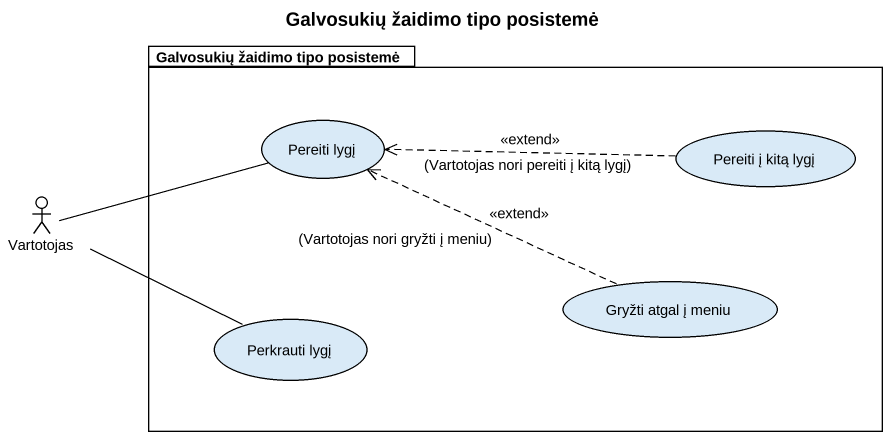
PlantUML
@startuml
title Galvosukių žaidimo tipo posistemė
package "Galvosukių žaidimo tipo posistemė" as Galvosukių_žaidimo_tipo {
  usecase "Pereiti lygį" as Pereiti_lygį
  usecase "Pereiti į kitą lygį" as Pereiti_į_kitą_lygį
  usecase "Gryžti atgal į meniu" as Gryžti_atgal_į_meniu
  usecase "Perkrauti lygį" as Perkrauti_lygį
}
actor Vartotojas
Pereiti_lygį -left- Vartotojas
Pereiti_į_kitą_lygį .left.> Pereiti_lygį : <<extend>>\n(Vartotojas nori pereiti į kitą lygį)
Vartotojas -right- Perkrauti_lygį
Gryžti_atgal_į_meniu .left.> Pereiti_lygį : <<extend>>\n(Vartotojas nori gryžti į meniu)
@enduml
